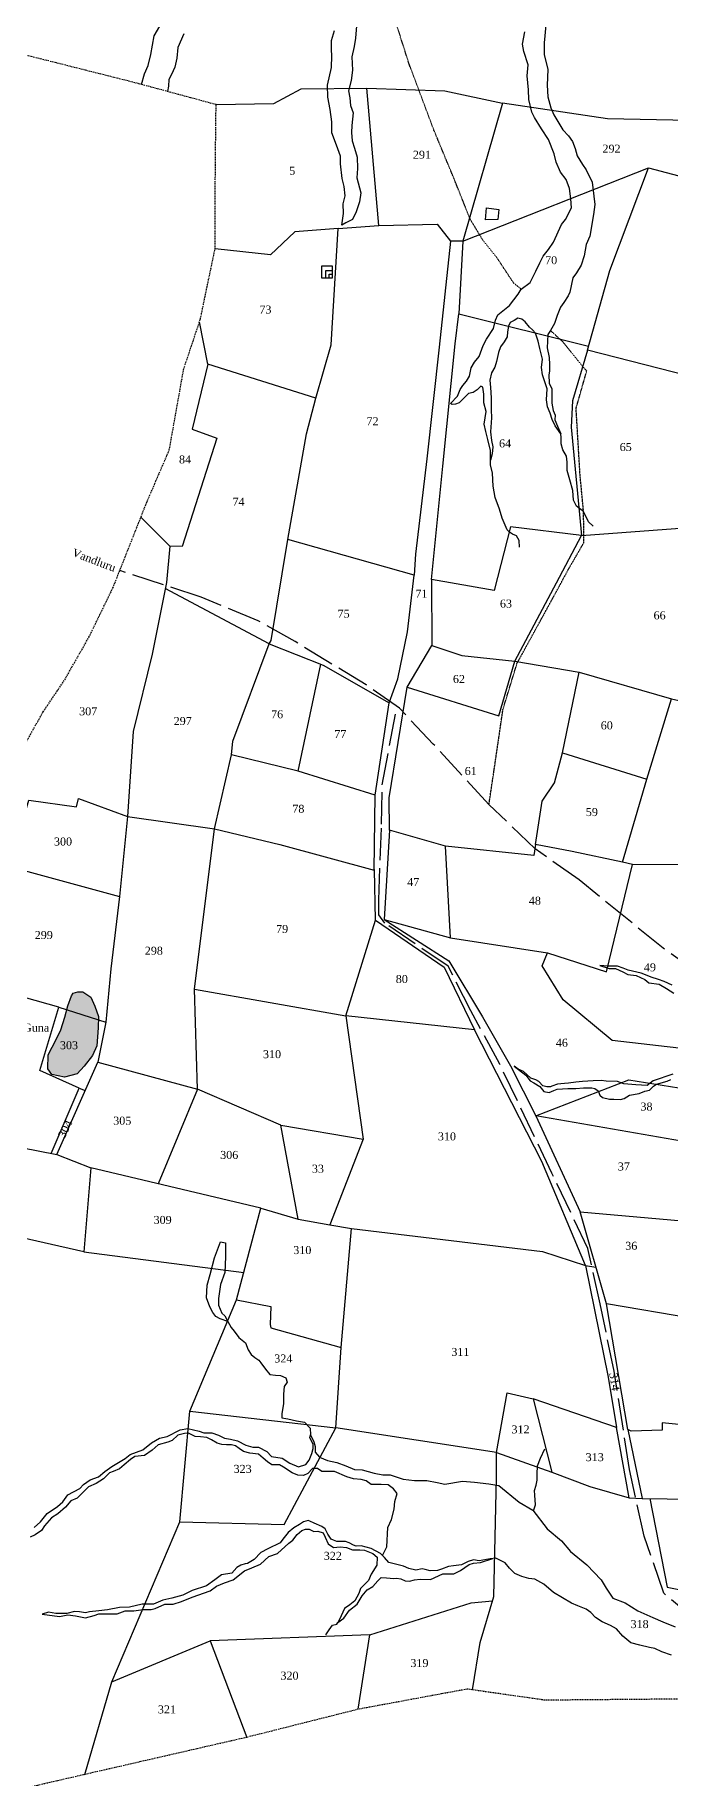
# Model space of a CAD drawing. Header units: millimetres. Extents: x 497 to 2247, y -457 to 1031.
# Drawn here: x 870 to 1109, y -129 to 525 of the extents above; entities that cross this region are included whole.
import ezdxf

# ---------------------------------------------------------------- set-up
doc = ezdxf.new("R2010")
doc.units = ezdxf.units.MM
doc.header["$MEASUREMENT"] = 0
for name, pattern in [('ACAD_ISO02W100', [15, 12, -3]), ('ACAD_ISO07W100', [3, 0, -3]), ('BORDER', [1.75, 0.5, -0.25, 0.5, -0.25, 0, -0.25])]:
    doc.linetypes.add(name, pattern=pattern)
for name, color, linetype in [('CARTTRACK', 30, 'ACAD_ISO02W100'), ('NALA', 4, 'Continuous'), ('SQUAREWELL', 5, 'Continuous'), ('SURVEY_BND', 7, 'Continuous'), ('SURVEY_NO', 7, 'Continuous'), ('VILLAGE_AREA', 1, 'Continuous'), ('WATER_BODY', 4, 'Continuous')]:
    doc.layers.add(name, color=color, linetype=linetype)
doc.layers.add('FOOTPATH', color=150, linetype='ACAD_ISO07W100', lineweight=30)
doc.layers.add('VILL_BOUNDARY', color=6, linetype='BORDER', lineweight=30)
doc.styles.get("Standard").update_dxf_attribs({"font": 'TIMES.TTF'})

msp = doc.modelspace()

# ---------------------------------------------------------------- hatches: boundary and pattern name
at = {"layer": 'WATER_BODY'}
h = msp.add_hatch(dxfattribs=at)
h.set_pattern_fill('DASH', color=256, scale=15, style=0)
h.paths.add_polyline_path([(893.99, 152.63), (894.09, 155.54), (882.16, 159.4), (881.44, 156.58), (879.94, 151.86), (878.21, 148.18), (875.25, 142.47), (875.11, 137.2), (876.57, 135.02), (881.35, 134.11), (886.08, 135.29), (888.72, 138.21), (891.86, 142.21), (893.4, 145.8)])
h.paths.add_polyline_path([(891.17, 164.08), (888.26, 166.08), (886.35, 166.03), (884.62, 165.58), (883.89, 164.53), (882.53, 160.85), (882.16, 159.4), (894.09, 155.54), (894.13, 156.81), (892.67, 160.72)])
h.paths.add_polyline_path([(1231.41, 118.37), (1228.55, 121.98), (1225.81, 122.1), (1216.76, 121.57), (1211.63, 120.23), (1207.95, 117.14), (1206.55, 111.29), (1209.06, 99.69), (1210.21, 96.62), (1211.4, 93.62), (1214.5, 88.1), (1216.37, 84.64), (1219.52, 81.86), (1222.07, 80.86), (1223.76, 80.81), (1227.16, 82.24), (1232.06, 85.74), (1235.97, 91.45), (1236.84, 96.14), (1234.68, 105.88)])
h.paths.add_polyline_path([(878.85, 143.74), (887.02, 143.74), (887.02, 148.31), (878.85, 148.31)], flags=24)
h.paths.add_polyline_path([(1203.55, 111.44), (1232.86, 111.44), (1232.86, 116.16), (1203.55, 116.16)], flags=9)

# ---------------------------------------------------------------- linework, layer by layer
at = {"layer": 'CARTTRACK'}
for points in [[(1172.94, 128.63), (1165.85, 133.72), (1153.61, 147.08), (1145.84, 152.96), (1129.6, 165.13), (1118.74, 173.38), (1105.98, 182.41), (1093.72, 192.4), (1074.46, 208.06), (1057.98, 219.66), (1040.62, 236.35), (1019.7, 258.99), (1007.02, 272.42), (994.48, 281.19), (967.85, 297.44), (953.99, 305.24), (932.67, 314.02), (902.08, 324.06)], [(1144.63, -101.88), (1133.63, -87.18), (1126.9, -79.54), (1118.33, -69.72), (1106.23, -59.45), (1098.84, -38.03), (1093.43, -13.07), (1087.56, 23.76), (1082.41, 49.11), (1077.79, 69.79), (1064.25, 98.11), (1044.65, 138.97), (1033.76, 158.97), (1025.37, 175.64), (1001.49, 191.85), (999.31, 194.94), (999.31, 200.41), (1000.3, 228.92), (1000.56, 243.66), (1006.09, 273.07)]]:
    msp.add_lwpolyline(points, dxfattribs=at)
at = {"layer": 'FOOTPATH', "ltscale": 0.002}
for points in [[(1052.72, 429.51), (1050.02, 431.68), (1043.36, 441.74), (1038.16, 448.21), (1033.54, 455.92), (1027.51, 471.02), (1019.98, 489.16), (1010.57, 514.24), (1001.46, 542.95), (995.35, 560.65), (993.21, 580.2), (994.6, 590.66), (995.35, 610.38), (1005.02, 624.22), (1018.98, 645.59), (1029.07, 661.33), (1044.94, 686.78), (1061.81, 715.96), (1073.8, 737.79), (1083.46, 748.69)], [(1040.62, 236.35), (1042.53, 249.09), (1045.9, 272.07), (1051.18, 289.3), (1062.62, 310.09), (1070.83, 325.18), (1076.26, 334.5), (1076.13, 346.05), (1074.8, 360.12), (1073.33, 384.87), (1077.3, 398.85), (1068.21, 409.97), (1063.68, 414.07)]]:
    msp.add_lwpolyline(points, dxfattribs=at)
at = {"layer": 'NALA'}
for points in [[(910.22, 506.32), (911.33, 510.3), (912.67, 513.48), (913.77, 517.61), (915.02, 524.55), (918.01, 529.68)], [(926.06, 525.31), (923.86, 520.15), (923.5, 516.16), (922.78, 512.77), (921.54, 510.1), (920.46, 508.14), (920.38, 505.63), (919.92, 503.7)], [(990.94, 528.28), (990.54, 523.74), (989.98, 520.51), (989.1, 516.75), (989.46, 511.66), (988.94, 507.82), (987.9, 503.91), (988.38, 501.35), (988.62, 498.46), (989.62, 495.66), (989.18, 490.91), (989.06, 488.35), (989.29, 485.2), (990.13, 482.49), (991.13, 479.01), (991.33, 474.78), (991.09, 471.26), (992.54, 465.65), (992.02, 462.35), (990.78, 458.56), (989.38, 455.64), (986.9, 454.48), (985.38, 453.6), (985.98, 457.92), (985.94, 461.59), (986.66, 464.59), (986.34, 468.01), (985.58, 471.05), (984.86, 476.56), (984.86, 479.4), (983.46, 483.59), (981.69, 488.21), (981.69, 492.32), (981.02, 496.94), (980.1, 501.57), (980.06, 506.05), (981.53, 512.66), (981.61, 517.01), (981.53, 519.41), (981.53, 522.78), (982.69, 526.54)], [(1061.95, 528.59), (1061.32, 521.99), (1061.32, 517.6), (1062.75, 511.93), (1062.43, 506.01), (1062.75, 501.66), (1063.82, 497.6), (1064.97, 494.96), (1068.36, 489.35), (1070.44, 487.1), (1072.02, 484.93), (1072.98, 482.36), (1073.7, 479.54), (1075.7, 476.33), (1077.13, 474.29), (1079.38, 469.73), (1080.4, 461.35), (1079.92, 457.63), (1078.46, 449.45), (1077.08, 446.29), (1076.35, 442.08), (1075.29, 438.56), (1073.53, 435.73), (1072.09, 433.77), (1070.93, 428.48), (1070.33, 427.12), (1068.69, 424.56), (1067.49, 422.76), (1066.2, 419.66), (1065.24, 416.66), (1063.68, 414.07), (1062.68, 412.59), (1062.48, 407.62), (1063.28, 403.91), (1063.36, 401.35), (1063.36, 398.83), (1063.12, 397.41), (1063.28, 394.3), (1064.28, 392.22), (1064.28, 389.3), (1064.28, 386.79), (1064.72, 384.08), (1065.44, 382.36), (1065.36, 380.52), (1066.32, 378.17), (1067.6, 375.29), (1065.52, 378.33), (1064.4, 380.72), (1063.6, 383.04), (1062.6, 385.4), (1062.2, 388.07), (1062.48, 392.18), (1061.68, 394.42), (1060.76, 397.45), (1060.28, 400.21), (1060.68, 403.28), (1059.76, 407.27), (1059.12, 410.06), (1058.08, 413.02), (1057, 414.26), (1055.88, 415.37), (1054.24, 417.33), (1053, 418.33), (1051.52, 418.69), (1050.09, 417.85), (1048.57, 417.09), (1047.97, 415.69), (1047.57, 413.58), (1047.41, 411.74), (1046.29, 409.82), (1044.93, 407.98), (1044.21, 405.87), (1043.43, 402.5), (1042.87, 400.26), (1041.55, 398.22), (1040.95, 395.47), (1041.23, 392.71), (1041.43, 388.81), (1041.43, 384.38), (1041.63, 381.34), (1041.19, 376.04), (1041.55, 372.88), (1042.11, 370.45), (1041.87, 367.81), (1041.15, 365.45), (1041.23, 369.09), (1040.23, 373.24), (1039.47, 376.2), (1038.79, 378.91), (1039.55, 383.74), (1038.71, 386.94), (1038.71, 390.25), (1038.27, 392.85), (1037.59, 393.17), (1036.23, 391.77), (1034.71, 390.77), (1032.96, 390.49), (1031.08, 388.62), (1029.4, 386.9), (1028.04, 386.42), (1026.84, 386.38), (1026.2, 386.7), (1028.8, 389.42), (1029.8, 391.97), (1030.8, 393.45), (1032.24, 395.13), (1033.28, 397), (1033.96, 400.12), (1035.2, 402.19), (1037, 404.38), (1038.48, 408.46), (1039.72, 410.77), (1042.32, 414.79), (1043.08, 417.94), (1044, 419.9), (1048.28, 423.42), (1051.6, 427.67), (1052.72, 429.51), (1056.04, 432.1), (1058.16, 436.3), (1059.77, 439.45), (1060.96, 441.97), (1063, 444.4), (1064.88, 447.24), (1067.84, 453.79), (1069.32, 455.71), (1071.61, 460.01), (1071.33, 463.44), (1070.81, 467.32), (1069.61, 470.63), (1067.45, 473.39), (1065.85, 477.17), (1065.13, 480.29), (1062.97, 485.72), (1060.37, 489.72), (1057.69, 493.98), (1056.77, 495.93), (1055.53, 500.73), (1055.49, 504.32), (1055.01, 509.58), (1055.29, 513.66), (1053.65, 518.65), (1053.25, 521.41), (1054.05, 526.03)], [(1079.79, 340.7), (1078.03, 342.38), (1076.06, 346.18), (1073.53, 348.24), (1072.29, 350.46), (1072.09, 354.02), (1070.95, 358.02), (1070.01, 361.56), (1069.96, 364.72), (1069.76, 366.94), (1068.33, 369.26), (1067.69, 371.53), (1067.69, 374), (1067.6, 375.29)], [(1052.08, 332.77), (1051.93, 335.37), (1051.01, 337.07), (1049.51, 337.72), (1048.3, 338.46), (1047.45, 339.32), (1045.56, 343.65), (1044.58, 347.01), (1042.96, 351.4), (1042.19, 355.72), (1041.95, 360.51), (1041.25, 363.68), (1041.15, 365.45)], [(1109.36, 168.55), (1106.43, 169.93), (1104.25, 170.68), (1101.52, 171.52), (1098.74, 172.66), (1097.75, 173.11), (1092.9, 174.17), (1090.96, 174.97), (1088.88, 175.66), (1085.36, 175.66), (1082.28, 175.96), (1085.75, 174.82), (1088.13, 174.82), (1090.91, 173.58), (1092.75, 172.59), (1095.83, 172.14), (1099.15, 170.75), (1100.62, 169.4), (1104.54, 168.95), (1107.22, 167.26), (1109.99, 165.63)], [(1109.64, 135.18), (1102.27, 132.7), (1099.97, 131), (1095.72, 131.2), (1091.19, 131.59), (1088.85, 132.46), (1084.6, 132.56), (1082.75, 132.84), (1079.79, 132.67), (1075.71, 132.49), (1073.27, 132.25), (1070.45, 131.79), (1068.95, 131.65), (1067.59, 131.54), (1066.34, 131.44), (1064.25, 130.71), (1063.72, 130.43), (1062.36, 130.43), (1060.9, 130.88), (1059.3, 132.48), (1058.18, 133.04), (1056.37, 133.67), (1056.16, 133.81), (1053.64, 136.22), (1051.62, 137.12), (1050.05, 138.2), (1054.45, 134.76), (1056.12, 132.7), (1057.51, 131.94), (1059.67, 130.54), (1061.24, 128.73), (1063.26, 128.35), (1065.01, 129.08), (1066.23, 129.53), (1070.26, 129.77), (1073.22, 129.77), (1076.11, 130.08), (1079.25, 130.08), (1080.4, 129.84), (1081.62, 128.93), (1082.18, 127.37), (1083.26, 126.46), (1085.84, 125.87), (1087.51, 125.87), (1089.99, 125.66), (1091.31, 126.01), (1093.33, 127.26), (1097.05, 127.99), (1099.11, 128.76), (1100.85, 129.21), (1102.35, 130.64), (1103.5, 131.47), (1107.52, 132.53), (1108.88, 133.19)], [(942.66, 42.42), (939.71, 43.41), (938.06, 44.28), (936.95, 45.88), (935.83, 47.96), (934.57, 51.3), (934.84, 56.09), (935.96, 60.12), (937.63, 66.37), (939.85, 72.35), (941.8, 71.93), (941.8, 70.4), (941.8, 66.65), (941.52, 60.81), (939.85, 56.37), (939.08, 51.05), (939.17, 48.54), (940.34, 45.59), (941.45, 44.55), (942.66, 42.42), (943.92, 40.2), (945.04, 38.8), (946.73, 36.43), (949.25, 34.49), (950.28, 31.81), (951.34, 30.07), (952.74, 28.96), (954.2, 27.89), (955.02, 26.93), (956.81, 24.6), (958.41, 22.62), (960.54, 22.38), (962.43, 22.19), (964.41, 21.36), (964.9, 19.72), (963.78, 18.05), (963.54, 15.19), (963.54, 11.61), (962.86, 7.94), (962.91, 6.34), (965.14, 5.96), (968.38, 5.23), (971.34, 4.65), (973.47, 2.42), (973.67, -0.05)], [(1000.7, -45.33), (1002.28, -42), (1002.66, -34.77), (1003.99, -31.82), (1005.08, -27.94), (1005.31, -25.02), (1006.21, -22.01), (1004.78, -20.29), (1002.75, -18.79), (1000.12, -18.64), (996.36, -18.64), (994.56, -17.36), (992.68, -16.76), (989.75, -16.61), (987.27, -15.86), (982.69, -13.76), (980.36, -13.76), (977.88, -13.76), (976.3, -12.63), (974.42, -12.71), (972.62, -14.51), (970.97, -15.26), (968.94, -15.18), (966.76, -14.28), (963.51, -12.13), (962.03, -11.34), (959.13, -11.34), (957.54, -10.18), (955.85, -8.81), (954.17, -7.33), (950.89, -6.91), (948.52, -6.28), (946.83, -5.17), (945.46, -4.22), (943.98, -3.8), (942.18, -3.8), (940.34, -3.64), (938.65, -3.22), (936.43, -1.95), (934.74, -1.01), (932.37, -0.8), (930.36, -0.64), (927.88, 0.52), (926.36, 0.39), (923.88, -0.19), (921.77, -2.14), (920.06, -2.83), (916.48, -3.79), (914.19, -5.83), (911.4, -7.82), (907.69, -8.24), (906.11, -9.32), (903.68, -11.31), (901.93, -12.76), (899.56, -13.76), (898.18, -14.3), (895.98, -16.51), (893.23, -18.25), (890.27, -19.5), (887.47, -22.39), (886.1, -23.85), (883.68, -24.76), (881.68, -27.22), (878.77, -29.63), (876.43, -31.17), (873.8, -34.15), (872.68, -35.98), (870.26, -37.6), (868.47, -38.39)], [(869.89, -34.85), (872.34, -32.65), (874.76, -29.61), (878.73, -26.92), (880.65, -25.14), (882.52, -22.6), (887.06, -20.21), (888.44, -18.72), (890.98, -16.97), (894.1, -15.85), (896.52, -13.77), (899.06, -11.93), (904.06, -8.92), (906.02, -7.38), (910.69, -5.68), (914.02, -3.02), (917.02, -1.31), (919.91, -0.66), (924.7, 1.79), (927.61, 2.29), (931.82, 1.33), (933.65, 0.71), (936.57, 0.67), (939.11, -0.12), (941.36, -1.29), (943.56, -1.66), (946.23, -2.28), (949.34, -3.92), (952, -4.63), (954.17, -4.71), (957.21, -6.33), (959.05, -8.2), (963.05, -8.79), (965.84, -10.7), (969.17, -12.07), (971.87, -11.12), (973.12, -9.53), (974.12, -7.04), (974.67, -5.17), (974.67, -3.71), (973.37, -1.09), (973.67, -0.05), (974.92, -2.63), (975.42, -4.46), (975.42, -6.54), (977, -8.37), (980.04, -9.7), (983.54, -10.41), (986.91, -11.66), (990.15, -13.05), (993.02, -13.13), (997.56, -14.46), (1000.77, -15.04), (1003.52, -15.04), (1008.39, -16.62), (1012.64, -17.17), (1017.34, -17.21), (1021.18, -17.87), (1024.05, -18.58), (1030.74, -17.37), (1035.15, -17.83), (1040.57, -18.37), (1044.36, -19), (1051.95, -25.26), (1057.04, -28.29), (1062.5, -35.27), (1067.87, -39.8), (1071.24, -43.75), (1077.33, -48.85), (1082.75, -54.47), (1084.63, -57.61), (1087.13, -61.31), (1091.71, -63.06), (1096.46, -66.01), (1102.14, -68.61), (1105.89, -70.15), (1110.56, -72.02)], [(1057.28, -28.6), (1058.1, -26.26), (1057.79, -22.63), (1057.67, -20.91), (1058.29, -18.94), (1058.66, -17.03), (1058.66, -14.76), (1058.9, -11.62), (1059.95, -8.85), (1061.61, -5.28)], [(1109.12, -82.65), (1105.52, -81.43), (1102.89, -80.24), (1100.82, -79.86), (1097.26, -78.97), (1093.83, -78.09), (1090.87, -75.59), (1088.52, -72.77), (1086.28, -71.51), (1083.1, -70.19), (1080.56, -68.59), (1078.82, -66.68), (1077.05, -65.46), (1074, -64.23), (1071.54, -63.22), (1064.83, -59.16), (1061.23, -56.03), (1057.88, -54.17), (1055.55, -53.96), (1052.93, -53.16), (1050.39, -52.06), (1048.36, -50.11), (1046.66, -48.04), (1043.19, -46.3), (1041.07, -46.56), (1036.94, -47.28), (1034.78, -46.89), (1032.83, -47.53), (1030.33, -48.8), (1027.33, -49.14), (1025.42, -49.47), (1022.8, -50.45), (1021.27, -50.91), (1018.56, -51), (1016.66, -50.53), (1015.6, -50.32), (1013.14, -50.79), (1010.6, -50.15), (1008.49, -49.31), (1006.03, -48.63), (1003.02, -47.99), (1001.42, -46.09), (999.98, -44.57), (996.38, -42.67), (992.65, -41.73), (990.83, -41.86), (989.74, -41.46), (988.18, -40.57), (986.82, -40.06), (985.21, -40.02), (983.52, -40.02), (982.25, -39.51), (981.36, -39.13), (980.13, -37.27), (979.11, -35.33), (977.89, -34.44), (974.97, -33.17), (973.4, -32.37), (972.72, -32.2), (970.99, -32.62), (969.46, -33.68), (967.34, -34.95), (965.23, -36.72), (963.24, -39.22), (962.26, -40.57), (957.65, -42.77), (955.02, -44.17), (952.54, -46.77), (950, -48.29), (949.11, -48.46), (947.55, -48.93), (946.02, -49.82), (944.16, -51.93), (940.26, -52.57), (937.72, -54.43), (934.59, -56.71), (929.24, -58.47), (925.73, -60.12), (921.62, -61.26), (918.19, -62.06), (914.76, -63.5), (910.44, -63.5), (905.66, -64.73), (901.98, -64.81), (897.51, -65.62), (894.25, -66.05), (890.69, -66.43), (889.21, -66.81), (887.01, -66.43), (885.06, -66.34), (882.22, -67.06), (878.07, -67.06), (875.28, -66.59), (872.99, -67.27), (879.43, -68.24), (882.52, -67.53), (885.44, -67.95), (889.16, -68.67), (892.47, -67.78), (894.2, -67.23), (898.31, -67.23), (901.06, -67.14), (904.03, -66.09), (907.37, -66.05), (910.84, -65.5), (913.81, -65.5), (915.37, -65.16), (919, -63.58), (922.09, -63.58), (925.23, -62.53), (929.21, -60.96), (935.99, -58.53), (938.32, -56.76), (941.33, -55.61), (944.59, -54.39), (948.87, -51.03), (951.58, -49.98), (954.93, -48.54), (958.06, -45.71), (961.24, -44.52), (965.57, -40.74), (967.05, -39.51), (968.62, -37.44), (970.35, -35.91), (971.75, -35.41), (973.11, -35.45), (974.88, -36.3), (976.37, -36.17), (978.36, -36.84), (979.16, -38.45), (980.3, -40.95), (982.26, -42.26), (984.84, -42.09), (987.17, -42.3), (989.46, -43.19), (992.13, -43.19), (993.9, -43.31), (997.08, -44.58), (998.65, -45.89), (998.58, -48.88), (996.42, -52.3), (995.36, -54.63), (992.47, -57.7), (991.75, -59.6), (990.23, -62.31), (988.41, -63.8), (986.42, -65.19), (984.47, -69.34), (983.92, -70.44), (986.16, -68.83), (988.24, -65.83), (991.2, -63.54), (993.06, -60.37), (994.89, -58.24), (997.09, -56.93), (998.87, -54.78), (1000.14, -53.55), (1002.13, -53.63), (1003.57, -53.8), (1004.84, -53.89), (1005.9, -53.8), (1007.59, -54.06), (1009.2, -54.78), (1010.85, -54.99), (1012.63, -54.48), (1014.79, -54.14), (1018.73, -54.31), (1023.28, -52.22), (1027.43, -52.22), (1029.97, -50.99), (1033.19, -48.71), (1034.88, -48.24), (1037.42, -47.99), (1042.13, -46.43)], [(979.4, -75), (980.61, -73.14), (981.89, -71.42), (983.52, -71.04), (983.92, -70.44)]]:
    msp.add_lwpolyline(points, dxfattribs=at)
at = {"layer": 'SQUAREWELL'}
for points in [[(977.87, 438.37), (981.8, 438.37), (981.8, 433.74), (977.87, 433.74)], [(979.41, 436.56), (981.8, 436.56), (981.8, 433.74), (979.41, 433.74)], [(980.64, 435.17), (981.8, 435.17), (981.8, 433.74), (980.64, 433.74)]]:
    msp.add_lwpolyline(points, close=True, dxfattribs=at)
at = {"layer": 'SURVEY_BND'}
for points in [[(938.21, 498.76), (959.9, 499.25), (970.12, 504.66), (994.78, 504.88)], [(999.23, 453.41), (994.78, 504.88), (1024.09, 503.89), (1045.65, 499.29)], [(1146.5, 492.22), (1085.07, 493.48), (1045.65, 499.29), (1030.84, 447.56), (1100.44, 475.03)], [(1185.01, 382.97), (1157.13, 388.1), (1126.03, 394.31), (1077.65, 406.75), (1085.97, 436.52), (1100.44, 475.03), (1143.6, 463.69), (1191.71, 451.01), (1228.72, 432.04)], [(984.09, 452.34), (967.82, 451.01), (958.61, 442.5), (937.81, 444.72)], [(1030.84, 447.56), (1026.23, 447.58), (1021.95, 407.76), (1017.32, 365.92), (1013.11, 330.25), (1012.61, 322.34), (965.08, 335.67), (972.09, 375.28), (975.6, 388.74), (981.43, 408.75), (984.09, 452.34), (999.23, 453.41), (1021.17, 453.9), (1026.23, 447.58)], [(1030.84, 447.56), (1029.34, 420.38), (1078.04, 408.16)], [(1075.33, 337.24), (1048.65, 340.44), (1042.52, 316.54), (1019.01, 320.73), (1023.34, 363.18), (1027.98, 409.12), (1029.34, 420.38)], [(975.6, 388.74), (935.08, 401.39), (932.01, 417.37)], [(1077.65, 406.75), (1072, 387.67), (1071.51, 377.88), (1075.33, 337.24), (1117.37, 340.37), (1119.16, 365.45), (1126.03, 394.31)], [(935.08, 401.39), (929.2, 377.07), (938.52, 373.73), (925.43, 333.07), (920.84, 333.21), (910.02, 344.12)], [(958.18, 296.53), (958.86, 297.88), (965.08, 335.67)], [(1019.01, 320.73), (1019.15, 295.91), (1026.7, 293.43), (1030.48, 292.14), (1050.34, 290.13), (1065.95, 319.43), (1075.33, 337.24)], [(920.84, 333.21), (919.61, 319.54), (914.22, 292.73), (907.15, 263.65), (905.02, 231.82), (937.58, 227.2), (944.05, 254.9), (944.47, 260.07), (958.18, 296.53), (919.16, 317.28)], [(958.18, 296.53), (978.46, 288.51), (1003.12, 274.42), (1006.48, 283.44), (1010, 301.03), (1012.61, 322.34)], [(1058.1, 221.28), (1057.43, 217.2), (1024.27, 220.65), (1003.29, 226.72), (1003.19, 238.88), (1009.87, 280.27), (1019.15, 295.91)], [(969.07, 248.88), (977.48, 288.89)], [(1009.87, 280.27), (1044.34, 269.6), (1050.34, 290.13)], [(1050.34, 290.13), (1074.54, 285.92), (1109.08, 275.9), (1145.33, 267.73), (1147.9, 278), (1146.61, 279.74), (1147.09, 293.12)], [(1068.25, 255.72), (1074.54, 285.92)], [(1145.33, 267.73), (1145.75, 265.39), (1131.11, 219.46), (1117.68, 224.86), (1113.42, 213.67), (1094.5, 213.84), (1090.69, 214.75), (1099.91, 245.76), (1109.08, 275.9)], [(997.97, 239.84), (1003.12, 274.42)], [(1090.69, 214.75), (1071.91, 218.68), (1058.1, 221.28), (1060.58, 237.52), (1065.27, 244.45), (1068.25, 255.72), (1099.91, 245.76)], [(937.58, 227.2), (962.13, 221.35), (997.6, 211.72), (997.97, 239.84), (969.07, 248.88), (944.05, 254.9)], [(860.71, 213.12), (867.95, 237.91), (885.86, 235.48), (886.56, 238.55), (905.02, 231.82), (901.92, 201.83)], [(930.13, 167.03), (937.58, 227.2)], [(1003.29, 226.72), (1001.24, 193.22), (1026.14, 186.34), (1024.27, 220.65)], [(844.42, 170.1), (860.71, 213.12), (901.92, 201.83), (898.72, 174.68), (896.81, 154.65)], [(986.92, 157.07), (998.05, 192.95), (997.61, 211.92)], [(1026.14, 186.34), (1062.62, 180.68), (1084.72, 173.59), (1094.5, 213.84)], [(998.05, 192.95), (1023.77, 175.36), (1035.2, 151.87)], [(1001.24, 193.22), (1025.58, 177.74), (1038.17, 156.71), (1048.76, 138.34), (1058.22, 119.52), (1093.13, 133.07), (1136.88, 126.1), (1144.23, 140.69)], [(1115.16, 144.54), (1086.82, 147.81), (1068.5, 163.03), (1060.59, 175.76), (1062.62, 180.68)], [(879.25, 160.35), (844.42, 170.1), (843.4, 148.39)], [(962.53, 116.07), (931.26, 129.51), (930.13, 167.03), (986.92, 157.07)], [(886.85, 129.92), (872.04, 136.6), (879.25, 160.35), (896.81, 154.65), (893.78, 139.66)], [(1076.9, 63.44), (1060.47, 102.4), (1035.2, 151.87), (986.92, 157.07), (993.47, 110.8), (980.96, 78.64), (988.98, 77.28)], [(878.39, 105.05), (893.78, 139.66), (931.26, 129.51), (916.43, 94.09)], [(876.26, 105.47), (886.85, 129.92), (889.06, 129.03)], [(1136.88, 126.1), (1127.33, 107.54), (1058.22, 119.52)], [(1058.22, 119.52), (1074.84, 83.53), (1117.42, 79.8), (1127.33, 107.54)], [(888.55, 68.57), (841.02, 79.38), (844.49, 111.74), (878.39, 105.05), (891.25, 100.09)], [(969.02, 80.85), (962.53, 116.07), (993.47, 110.8)], [(955.06, 84.9), (891.25, 100.09), (888.55, 68.57), (948.61, 60.76)], [(945.88, 50.53), (955.06, 84.9), (969.02, 80.85), (980.96, 78.64)], [(1117.42, 79.8), (1117.1, 43.56), (1084.68, 49.01), (1074.84, 83.53)], [(1043.45, -6.65), (983.12, 2.57), (985.19, 32.66), (988.98, 77.28), (1060.68, 68.69), (1076.9, 63.44), (1085.35, 21.56), (1088.44, 2.73)], [(1076.9, 63.44), (1080.73, 62.88)], [(928.34, 8.81), (945.88, 50.53), (958.73, 48.01), (958.49, 41.29), (958.78, 40.07), (985.19, 32.66)], [(1135.93, 1.44), (1105.62, 4.41), (1105.62, 1.65), (1093.98, 1.36), (1092.8, 1.95), (1084.68, 49.01)], [(1043.45, -6.65), (1047.44, 15.64), (1057.26, 13.4)], [(1093.3, -23.66), (1088.44, 2.73), (1057.26, 13.4), (1064.21, -14.03)], [(924.6, -32.66), (928.34, 8.81), (983.12, 2.57)], [(899.12, -92.65), (924.6, -32.66), (963.76, -33.62), (983.12, 2.57)], [(1092.8, 1.95), (1098.12, -23.93), (1135.47, -24.42), (1135.93, 1.44)], [(1100.98, -23.96), (1107.46, -57.2), (1131.73, -62.05), (1156.01, -57.45), (1172.72, -1.12)], [(1034.39, -95.69), (1037.28, -77.91), (1042.5, -60.73), (1043.45, -16.07), (1043.45, -6.65), (1064.21, -14.03), (1078.54, -19.49), (1093.3, -23.66), (1098.12, -23.93)], [(991.48, -102.99), (995.94, -75.03), (1033.99, -63.11), (1042, -62.36)], [(888.93, -127.44), (899.12, -92.65), (936.04, -77.26)], [(995.94, -75.03), (936.04, -77.26), (949.69, -113.51)]]:
    msp.add_lwpolyline(points, dxfattribs=at)
at = {"layer": 'VILL_BOUNDARY'}
for points in [[(860.4, 248.09), (873.31, 271.08), (881.39, 283.05), (890.47, 299.01), (899.55, 317.66), (912.22, 349.69), (920.66, 369.27), (926.04, 399.47), (932.31, 418.29), (937.81, 444.72), (937.95, 476.07), (938.21, 498.76), (907.69, 507), (862.15, 518.47)], [(1541.21, -264.41), (1502.91, -241.22), (1464.23, -223.01), (1433.11, -199.92), (1390.81, -171.33), (1372.19, -159.29), (1364.4, -152.94), (1348.28, -130.48), (1321.89, -115.59), (1300.17, -103.1), (1265.91, -87.07), (1253.18, -71.18), (1217.39, -50.66), (1186.23, -75.09), (1144.63, -101.88), (1113.04, -99.14), (1061.64, -99.57), (1032.46, -95.41), (991.48, -102.99), (949.69, -113.51), (871.2, -131.5), (866.37, -132.71)]]:
    msp.add_lwpolyline(points, dxfattribs=at)
at = {"layer": 'VILLAGE_AREA'}
msp.add_lwpolyline([(1039.72, 460.1), (1044.33, 459.48), (1043.9, 455.68), (1039.28, 455.62), (1039.72, 460.1)], dxfattribs=at)
at = {"layer": 'WATER_BODY'}
msp.add_lwpolyline([(886.08, 135.29), (881.35, 134.11), (876.57, 135.02), (875.11, 137.2), (875.25, 142.47), (878.21, 148.18), (879.94, 151.86), (881.44, 156.58), (882.53, 160.85), (883.89, 164.53), (884.62, 165.58), (886.35, 166.03), (888.26, 166.08), (891.17, 164.08), (892.67, 160.72), (894.13, 156.81), (893.99, 152.63), (893.4, 145.8), (891.86, 142.21), (888.72, 138.21), (886.08, 135.29)], dxfattribs=at)

# ---------------------------------------------------------------- texts
at = {"layer": 'SURVEY_NO'}
for s, p in [('292', (1083.22, 480.75)), ('291', (1012.07, 478.47)), ('5', (965.65, 472.46)), ('70', (1061.7, 438.94)), ('73', (954.46, 420.42)), ('72', (994.65, 378.56)), ('64', (1044.4, 370.23)), ('84', (924.29, 364.23)), ('65', (1089.68, 368.88)), ('74', (944.39, 348.38)), ('71', (1013.02, 313.89)), ('75', (983.81, 306.39)), ('63', (1044.74, 310.16)), ('66', (1102.4, 305.76)), ('62', (1027.1, 281.87)), ('307', (886.83, 269.78)), ('297', (922.29, 266.12)), ('76', (958.86, 268.66)), ('77', (982.56, 261.2)), ('60', (1082.56, 264.5)), ('61', (1031.51, 247.39)), ('78', (966.82, 233.21)), ('59', (1076.97, 231.98)), ('300', (877.37, 220.94)), ('47', (1009.95, 205.77)), ('48', (1055.6, 198.75)), ('79', (960.73, 188.15)), ('299', (870.14, 185.87)), ('298', (911.45, 179.98)), ('49', (1098.75, 173.76)), ('80', (1005.64, 169.37)), ('Lagna Guna', (853.29, 151.15)), ('303', (879.61, 144.56)), ('310', (955.81, 141.2)), ('46', (1065.72, 145.48)), ('38', (1097.47, 121.54)), ('305', (899.61, 116.25)), ('310', (1021.45, 110.37)), ('306', (939.75, 103.42)), ('33', (974.18, 98.25)), ('37', (1088.97, 99.08)), ('309', (914.75, 79.04)), ('36', (1091.77, 69.33)), ('310', (967.18, 67.73)), ('324', (960.05, 27.08)), ('311', (1026.51, 29.54)), ('312', (1049.06, 0.48)), ('323', (944.78, -14.32)), ('313', (1076.92, -9.92)), ('322', (978.62, -46.93)), ('318', (1093.76, -72.52)), ('319', (1011.13, -87.14)), ('320', (962.36, -91.85)), ('321', (916.37, -104.52))]:
    msp.add_text(s, height=3, dxfattribs=at).set_placement(p)
for s, rotation, p in [('Vandluru', 339.06508, (883.88, 329.62)), ('304', 63.40873, (881.39, 110.93)), ('314', 278.75597, (1085.77, 23.05))]:
    msp.add_text(s, height=3, rotation=rotation, dxfattribs=at).set_placement(p)

doc.saveas('drawing.dxf')
